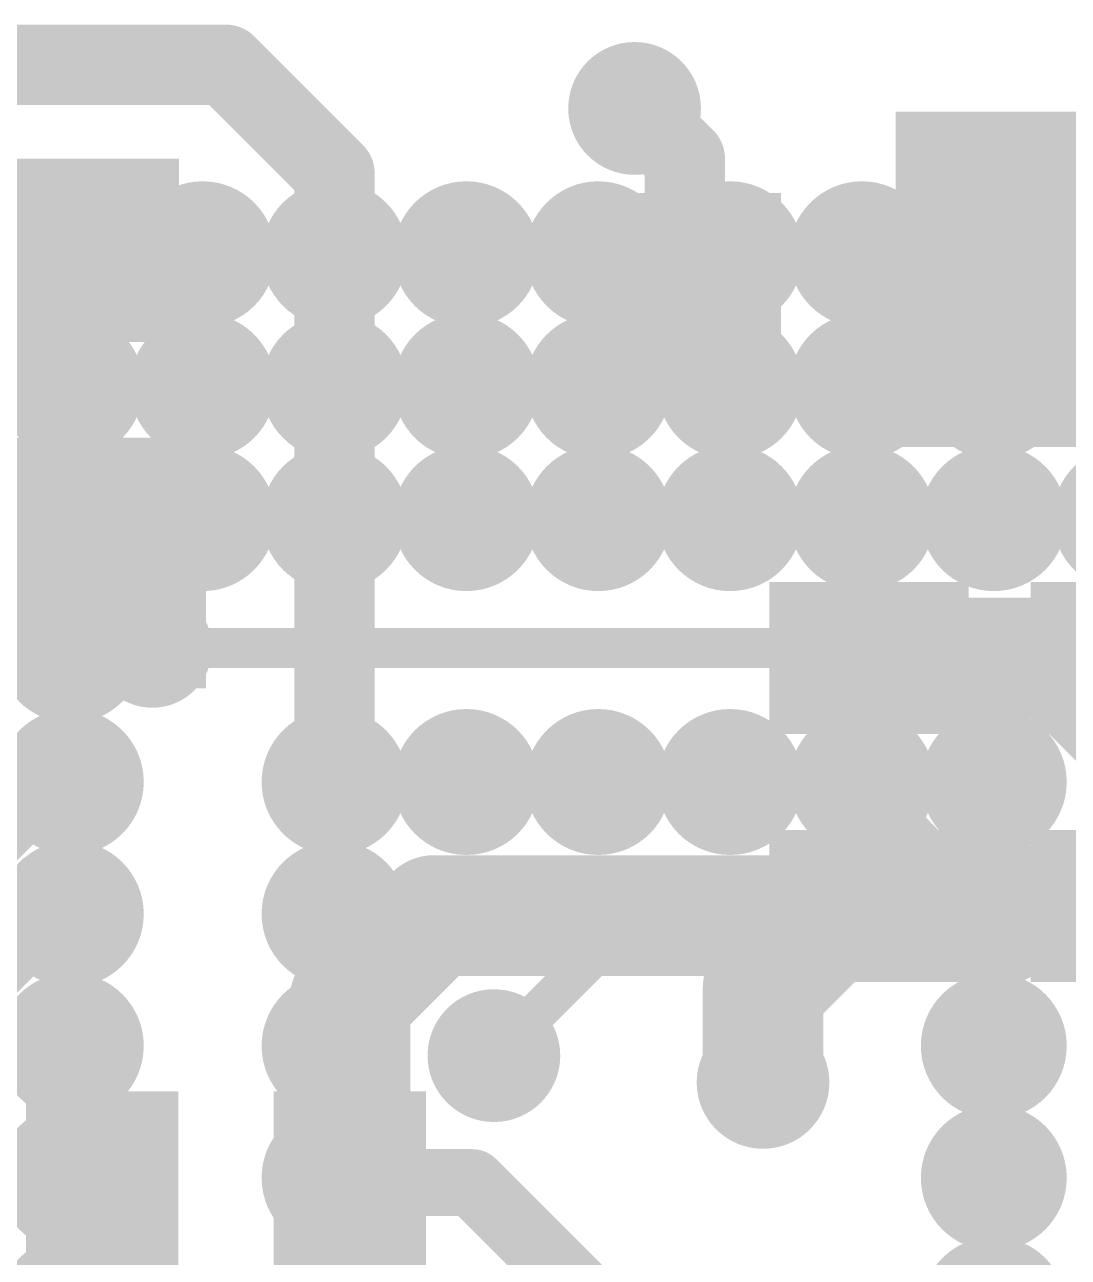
# Model space of a CAD drawing. Header units: millimetres. Extents: x -0.39 to 4.37, y -0.38 to 3.54.
# Drawn here: x 0.6398 to 0.7956, y 1.3999 to 1.5838 of the extents above; entities that cross this region are included whole.
import ezdxf

# ---------------------------------------------------------------- set-up
doc = ezdxf.new("R2010")
doc.units = ezdxf.units.MM
doc.header["$MEASUREMENT"] = 0
for name, color, linetype in [('BottomLayer', 5, 'Continuous'), ('BottomPaste', 16, 'Continuous'), ('BottomSolder', 6, 'Continuous'), ('TopLayer', 1, 'Continuous'), ('TopPaste', 8, 'Continuous'), ('TopSolder', 216, 'Continuous'), ('ViaHoleLayer', 16, 'Continuous')]:
    doc.layers.add(name, color=color, linetype=linetype)

# ---------------------------------------------------------------- blocks, each defined once
blk = doc.blocks.new('BGA_153_321')
at = {"layer": 'TopLayer'}
h = blk.add_hatch(color=1, dxfattribs=at)
edge = h.paths.add_edge_path()
edge.add_arc((-0.1279526, 0.0492127), 0.0068897, 0, 360)
h = blk.add_hatch(color=1, dxfattribs=at)
edge = h.paths.add_edge_path()
edge.add_arc((-0.1082686, 0.0492127), 0.0068897, 0, 360)
h = blk.add_hatch(color=1, dxfattribs=at)
edge = h.paths.add_edge_path()
edge.add_arc((-0.0885826, 0.0492127), 0.0068897, 0, 360)
h = blk.add_hatch(color=1, dxfattribs=at)
edge = h.paths.add_edge_path()
edge.add_arc((-0.0492126, 0.0492127), 0.0068897, 0, 360)
h = blk.add_hatch(color=1, dxfattribs=at)
edge = h.paths.add_edge_path()
edge.add_arc((-0.0295286, 0.0492127), 0.0068897, 0, 360)
h = blk.add_hatch(color=1, dxfattribs=at)
edge = h.paths.add_edge_path()
edge.add_arc((-0.0098426, 0.0492127), 0.0068897, 0, 360)
h = blk.add_hatch(color=1, dxfattribs=at)
edge = h.paths.add_edge_path()
edge.add_arc((0.0098434, 0.0492127), 0.0068897, 0, 360)
h = blk.add_hatch(color=1, dxfattribs=at)
edge = h.paths.add_edge_path()
edge.add_arc((-0.1279526, 0.0295267), 0.0068897, 0, 360)
h = blk.add_hatch(color=1, dxfattribs=at)
edge = h.paths.add_edge_path()
edge.add_arc((-0.1082686, 0.0295267), 0.0068897, 0, 360)
h = blk.add_hatch(color=1, dxfattribs=at)
edge = h.paths.add_edge_path()
edge.add_arc((-0.0885826, 0.0295267), 0.0068897, 0, 360)
h = blk.add_hatch(color=1, dxfattribs=at)
edge = h.paths.add_edge_path()
edge.add_arc((-0.0492126, 0.0295267), 0.0068897, 0, 360)
h = blk.add_hatch(color=1, dxfattribs=at)
edge = h.paths.add_edge_path()
edge.add_arc((-0.1279526, 0.0098427), 0.0068897, 0, 360)
h = blk.add_hatch(color=1, dxfattribs=at)
edge = h.paths.add_edge_path()
edge.add_arc((-0.1082686, 0.0098427), 0.0068897, 0, 360)
h = blk.add_hatch(color=1, dxfattribs=at)
edge = h.paths.add_edge_path()
edge.add_arc((-0.0885826, 0.0098427), 0.0068897, 0, 360)
h = blk.add_hatch(color=1, dxfattribs=at)
edge = h.paths.add_edge_path()
edge.add_arc((-0.0492126, 0.0098427), 0.0068897, 0, 360)
h = blk.add_hatch(color=1, dxfattribs=at)
edge = h.paths.add_edge_path()
edge.add_arc((-0.1279526, -0.0098433), 0.0068897, 0, 360)
h = blk.add_hatch(color=1, dxfattribs=at)
edge = h.paths.add_edge_path()
edge.add_arc((-0.1082686, -0.0098433), 0.0068897, 0, 360)
h = blk.add_hatch(color=1, dxfattribs=at)
edge = h.paths.add_edge_path()
edge.add_arc((-0.0885826, -0.0098433), 0.0068897, 0, 360)
h = blk.add_hatch(color=1, dxfattribs=at)
edge = h.paths.add_edge_path()
edge.add_arc((-0.0492126, -0.0098433), 0.0068897, 0, 360)
h = blk.add_hatch(color=1, dxfattribs=at)
edge = h.paths.add_edge_path()
edge.add_arc((-0.1279526, -0.0295273), 0.0068897, 0, 360)
h = blk.add_hatch(color=1, dxfattribs=at)
edge = h.paths.add_edge_path()
edge.add_arc((-0.1082686, -0.0295273), 0.0068897, 0, 360)
h = blk.add_hatch(color=1, dxfattribs=at)
edge = h.paths.add_edge_path()
edge.add_arc((-0.0885826, -0.0295273), 0.0068897, 0, 360)
h = blk.add_hatch(color=1, dxfattribs=at)
edge = h.paths.add_edge_path()
edge.add_arc((-0.0492126, -0.0295273), 0.0068897, 0, 360)
h = blk.add_hatch(color=1, dxfattribs=at)
edge = h.paths.add_edge_path()
edge.add_arc((-0.1279526, -0.0492133), 0.0068897, 0, 360)
h = blk.add_hatch(color=1, dxfattribs=at)
edge = h.paths.add_edge_path()
edge.add_arc((-0.1082686, -0.0492133), 0.0068897, 0, 360)
h = blk.add_hatch(color=1, dxfattribs=at)
edge = h.paths.add_edge_path()
edge.add_arc((-0.0885826, -0.0492133), 0.0068897, 0, 360)
h = blk.add_hatch(color=1, dxfattribs=at)
edge = h.paths.add_edge_path()
edge.add_arc((-0.0492126, -0.0492133), 0.0068897, 0, 360)
h = blk.add_hatch(color=1, dxfattribs=at)
edge = h.paths.add_edge_path()
edge.add_arc((-0.0295286, -0.0492133), 0.0068897, 0, 360)
h = blk.add_hatch(color=1, dxfattribs=at)
edge = h.paths.add_edge_path()
edge.add_arc((-0.0098426, -0.0492133), 0.0068897, 0, 360)
h = blk.add_hatch(color=1, dxfattribs=at)
edge = h.paths.add_edge_path()
edge.add_arc((0.0098434, -0.0492133), 0.0068897, 0, 360)
h = blk.add_hatch(color=1, dxfattribs=at)
edge = h.paths.add_edge_path()
edge.add_arc((-0.1279526, -0.0688973), 0.0068897, 0, 360)
h = blk.add_hatch(color=1, dxfattribs=at)
edge = h.paths.add_edge_path()
edge.add_arc((-0.1082686, -0.0688973), 0.0068897, 0, 360)
h = blk.add_hatch(color=1, dxfattribs=at)
edge = h.paths.add_edge_path()
edge.add_arc((-0.0885826, -0.0688973), 0.0068897, 0, 360)
h = blk.add_hatch(color=1, dxfattribs=at)
edge = h.paths.add_edge_path()
edge.add_arc((-0.1279526, -0.0885833), 0.0068897, 0, 360)
h = blk.add_hatch(color=1, dxfattribs=at)
edge = h.paths.add_edge_path()
edge.add_arc((-0.1082686, -0.0885833), 0.0068897, 0, 360)
h = blk.add_hatch(color=1, dxfattribs=at)
edge = h.paths.add_edge_path()
edge.add_arc((-0.0885826, -0.0885833), 0.0068897, 0, 360)
h = blk.add_hatch(color=1, dxfattribs=at)
edge = h.paths.add_edge_path()
edge.add_arc((-0.0688986, -0.0885833), 0.0068897, 0, 360)
h = blk.add_hatch(color=1, dxfattribs=at)
edge = h.paths.add_edge_path()
edge.add_arc((-0.0492126, -0.0885833), 0.0068897, 0, 360)
h = blk.add_hatch(color=1, dxfattribs=at)
edge = h.paths.add_edge_path()
edge.add_arc((-0.0295286, -0.0885833), 0.0068897, 0, 360)
h = blk.add_hatch(color=1, dxfattribs=at)
edge = h.paths.add_edge_path()
edge.add_arc((-0.0098426, -0.0885833), 0.0068897, 0, 360)
h = blk.add_hatch(color=1, dxfattribs=at)
edge = h.paths.add_edge_path()
edge.add_arc((0.0098434, -0.0885833), 0.0068897, 0, 360)
at = {"layer": 'TopPaste'}
h = blk.add_hatch(color=8, dxfattribs=at)
edge = h.paths.add_edge_path()
edge.add_arc((-0.1279526, 0.0492127), 0.0068897, 0, 360)
h = blk.add_hatch(color=8, dxfattribs=at)
edge = h.paths.add_edge_path()
edge.add_arc((-0.1082686, 0.0492127), 0.0068897, 0, 360)
h = blk.add_hatch(color=8, dxfattribs=at)
edge = h.paths.add_edge_path()
edge.add_arc((-0.0885826, 0.0492127), 0.0068897, 0, 360)
h = blk.add_hatch(color=8, dxfattribs=at)
edge = h.paths.add_edge_path()
edge.add_arc((-0.0492126, 0.0492127), 0.0068897, 0, 360)
h = blk.add_hatch(color=8, dxfattribs=at)
edge = h.paths.add_edge_path()
edge.add_arc((-0.0295286, 0.0492127), 0.0068897, 0, 360)
h = blk.add_hatch(color=8, dxfattribs=at)
edge = h.paths.add_edge_path()
edge.add_arc((-0.0098426, 0.0492127), 0.0068897, 0, 360)
h = blk.add_hatch(color=8, dxfattribs=at)
edge = h.paths.add_edge_path()
edge.add_arc((0.0098434, 0.0492127), 0.0068897, 0, 360)
h = blk.add_hatch(color=8, dxfattribs=at)
edge = h.paths.add_edge_path()
edge.add_arc((-0.1279526, 0.0295267), 0.0068897, 0, 360)
h = blk.add_hatch(color=8, dxfattribs=at)
edge = h.paths.add_edge_path()
edge.add_arc((-0.1082686, 0.0295267), 0.0068897, 0, 360)
h = blk.add_hatch(color=8, dxfattribs=at)
edge = h.paths.add_edge_path()
edge.add_arc((-0.0885826, 0.0295267), 0.0068897, 0, 360)
h = blk.add_hatch(color=8, dxfattribs=at)
edge = h.paths.add_edge_path()
edge.add_arc((-0.0492126, 0.0295267), 0.0068897, 0, 360)
h = blk.add_hatch(color=8, dxfattribs=at)
edge = h.paths.add_edge_path()
edge.add_arc((-0.1279526, 0.0098427), 0.0068897, 0, 360)
h = blk.add_hatch(color=8, dxfattribs=at)
edge = h.paths.add_edge_path()
edge.add_arc((-0.1082686, 0.0098427), 0.0068897, 0, 360)
h = blk.add_hatch(color=8, dxfattribs=at)
edge = h.paths.add_edge_path()
edge.add_arc((-0.0885826, 0.0098427), 0.0068897, 0, 360)
h = blk.add_hatch(color=8, dxfattribs=at)
edge = h.paths.add_edge_path()
edge.add_arc((-0.0492126, 0.0098427), 0.0068897, 0, 360)
h = blk.add_hatch(color=8, dxfattribs=at)
edge = h.paths.add_edge_path()
edge.add_arc((-0.1279526, -0.0098433), 0.0068897, 0, 360)
h = blk.add_hatch(color=8, dxfattribs=at)
edge = h.paths.add_edge_path()
edge.add_arc((-0.1082686, -0.0098433), 0.0068897, 0, 360)
h = blk.add_hatch(color=8, dxfattribs=at)
edge = h.paths.add_edge_path()
edge.add_arc((-0.0885826, -0.0098433), 0.0068897, 0, 360)
h = blk.add_hatch(color=8, dxfattribs=at)
edge = h.paths.add_edge_path()
edge.add_arc((-0.0492126, -0.0098433), 0.0068897, 0, 360)
h = blk.add_hatch(color=8, dxfattribs=at)
edge = h.paths.add_edge_path()
edge.add_arc((-0.1279526, -0.0295273), 0.0068897, 0, 360)
h = blk.add_hatch(color=8, dxfattribs=at)
edge = h.paths.add_edge_path()
edge.add_arc((-0.1082686, -0.0295273), 0.0068897, 0, 360)
h = blk.add_hatch(color=8, dxfattribs=at)
edge = h.paths.add_edge_path()
edge.add_arc((-0.0885826, -0.0295273), 0.0068897, 0, 360)
h = blk.add_hatch(color=8, dxfattribs=at)
edge = h.paths.add_edge_path()
edge.add_arc((-0.0492126, -0.0295273), 0.0068897, 0, 360)
h = blk.add_hatch(color=8, dxfattribs=at)
edge = h.paths.add_edge_path()
edge.add_arc((-0.1279526, -0.0492133), 0.0068897, 0, 360)
h = blk.add_hatch(color=8, dxfattribs=at)
edge = h.paths.add_edge_path()
edge.add_arc((-0.1082686, -0.0492133), 0.0068897, 0, 360)
h = blk.add_hatch(color=8, dxfattribs=at)
edge = h.paths.add_edge_path()
edge.add_arc((-0.0885826, -0.0492133), 0.0068897, 0, 360)
h = blk.add_hatch(color=8, dxfattribs=at)
edge = h.paths.add_edge_path()
edge.add_arc((-0.0492126, -0.0492133), 0.0068897, 0, 360)
h = blk.add_hatch(color=8, dxfattribs=at)
edge = h.paths.add_edge_path()
edge.add_arc((-0.0295286, -0.0492133), 0.0068897, 0, 360)
h = blk.add_hatch(color=8, dxfattribs=at)
edge = h.paths.add_edge_path()
edge.add_arc((-0.0098426, -0.0492133), 0.0068897, 0, 360)
h = blk.add_hatch(color=8, dxfattribs=at)
edge = h.paths.add_edge_path()
edge.add_arc((0.0098434, -0.0492133), 0.0068897, 0, 360)
h = blk.add_hatch(color=8, dxfattribs=at)
edge = h.paths.add_edge_path()
edge.add_arc((-0.1279526, -0.0688973), 0.0068897, 0, 360)
h = blk.add_hatch(color=8, dxfattribs=at)
edge = h.paths.add_edge_path()
edge.add_arc((-0.1082686, -0.0688973), 0.0068897, 0, 360)
h = blk.add_hatch(color=8, dxfattribs=at)
edge = h.paths.add_edge_path()
edge.add_arc((-0.0885826, -0.0688973), 0.0068897, 0, 360)
h = blk.add_hatch(color=8, dxfattribs=at)
edge = h.paths.add_edge_path()
edge.add_arc((-0.1279526, -0.0885833), 0.0068897, 0, 360)
h = blk.add_hatch(color=8, dxfattribs=at)
edge = h.paths.add_edge_path()
edge.add_arc((-0.1082686, -0.0885833), 0.0068897, 0, 360)
h = blk.add_hatch(color=8, dxfattribs=at)
edge = h.paths.add_edge_path()
edge.add_arc((-0.0885826, -0.0885833), 0.0068897, 0, 360)
h = blk.add_hatch(color=8, dxfattribs=at)
edge = h.paths.add_edge_path()
edge.add_arc((-0.0688986, -0.0885833), 0.0068897, 0, 360)
h = blk.add_hatch(color=8, dxfattribs=at)
edge = h.paths.add_edge_path()
edge.add_arc((-0.0492126, -0.0885833), 0.0068897, 0, 360)
h = blk.add_hatch(color=8, dxfattribs=at)
edge = h.paths.add_edge_path()
edge.add_arc((-0.0295286, -0.0885833), 0.0068897, 0, 360)
h = blk.add_hatch(color=8, dxfattribs=at)
edge = h.paths.add_edge_path()
edge.add_arc((-0.0098426, -0.0885833), 0.0068897, 0, 360)
h = blk.add_hatch(color=8, dxfattribs=at)
edge = h.paths.add_edge_path()
edge.add_arc((0.0098434, -0.0885833), 0.0068897, 0, 360)
at = {"layer": 'TopSolder'}
h = blk.add_hatch(color=216, dxfattribs=at)
edge = h.paths.add_edge_path()
edge.add_arc((-0.1279526, 0.0688967), 0.0108897, 0, 360)
h = blk.add_hatch(color=216, dxfattribs=at)
edge = h.paths.add_edge_path()
edge.add_arc((-0.1082686, 0.0688967), 0.0108897, 0, 360)
h = blk.add_hatch(color=216, dxfattribs=at)
edge = h.paths.add_edge_path()
edge.add_arc((-0.0885826, 0.0688967), 0.0108897, 0, 360)
h = blk.add_hatch(color=216, dxfattribs=at)
edge = h.paths.add_edge_path()
edge.add_arc((-0.0688986, 0.0688967), 0.0108897, 0, 360)
h = blk.add_hatch(color=216, dxfattribs=at)
edge = h.paths.add_edge_path()
edge.add_arc((-0.1279526, 0.0492127), 0.0108897, 0, 360)
h = blk.add_hatch(color=216, dxfattribs=at)
edge = h.paths.add_edge_path()
edge.add_arc((-0.1082686, 0.0492127), 0.0108897, 0, 360)
h = blk.add_hatch(color=216, dxfattribs=at)
edge = h.paths.add_edge_path()
edge.add_arc((-0.0885826, 0.0492127), 0.0108897, 0, 360)
h = blk.add_hatch(color=216, dxfattribs=at)
edge = h.paths.add_edge_path()
edge.add_arc((-0.0492126, 0.0492127), 0.0108897, 0, 360)
h = blk.add_hatch(color=216, dxfattribs=at)
edge = h.paths.add_edge_path()
edge.add_arc((-0.0295286, 0.0492127), 0.0108897, 0, 360)
h = blk.add_hatch(color=216, dxfattribs=at)
edge = h.paths.add_edge_path()
edge.add_arc((-0.0098426, 0.0492127), 0.0108897, 0, 360)
h = blk.add_hatch(color=216, dxfattribs=at)
edge = h.paths.add_edge_path()
edge.add_arc((0.0098434, 0.0492127), 0.0108897, 0, 360)
h = blk.add_hatch(color=216, dxfattribs=at)
edge = h.paths.add_edge_path()
edge.add_arc((0.0295274, 0.0492127), 0.0108897, 0, 360)
h = blk.add_hatch(color=216, dxfattribs=at)
edge = h.paths.add_edge_path()
edge.add_arc((-0.1279526, 0.0295267), 0.0108897, 0, 360)
h = blk.add_hatch(color=216, dxfattribs=at)
edge = h.paths.add_edge_path()
edge.add_arc((-0.1082686, 0.0295267), 0.0108897, 0, 360)
h = blk.add_hatch(color=216, dxfattribs=at)
edge = h.paths.add_edge_path()
edge.add_arc((-0.0885826, 0.0295267), 0.0108897, 0, 360)
h = blk.add_hatch(color=216, dxfattribs=at)
edge = h.paths.add_edge_path()
edge.add_arc((-0.0492126, 0.0295267), 0.0108897, 0, 360)
h = blk.add_hatch(color=216, dxfattribs=at)
edge = h.paths.add_edge_path()
edge.add_arc((-0.1279526, 0.0098427), 0.0108897, 0, 360)
h = blk.add_hatch(color=216, dxfattribs=at)
edge = h.paths.add_edge_path()
edge.add_arc((-0.1082686, 0.0098427), 0.0108897, 0, 360)
h = blk.add_hatch(color=216, dxfattribs=at)
edge = h.paths.add_edge_path()
edge.add_arc((-0.0885826, 0.0098427), 0.0108897, 0, 360)
h = blk.add_hatch(color=216, dxfattribs=at)
edge = h.paths.add_edge_path()
edge.add_arc((-0.0492126, 0.0098427), 0.0108897, 0, 360)
h = blk.add_hatch(color=216, dxfattribs=at)
edge = h.paths.add_edge_path()
edge.add_arc((-0.1279526, -0.0098433), 0.0108897, 0, 360)
h = blk.add_hatch(color=216, dxfattribs=at)
edge = h.paths.add_edge_path()
edge.add_arc((-0.1082686, -0.0098433), 0.0108897, 0, 360)
h = blk.add_hatch(color=216, dxfattribs=at)
edge = h.paths.add_edge_path()
edge.add_arc((-0.0885826, -0.0098433), 0.0108897, 0, 360)
h = blk.add_hatch(color=216, dxfattribs=at)
edge = h.paths.add_edge_path()
edge.add_arc((-0.0492126, -0.0098433), 0.0108897, 0, 360)
h = blk.add_hatch(color=216, dxfattribs=at)
edge = h.paths.add_edge_path()
edge.add_arc((-0.1279526, -0.0295273), 0.0108897, 0, 360)
h = blk.add_hatch(color=216, dxfattribs=at)
edge = h.paths.add_edge_path()
edge.add_arc((-0.1082686, -0.0295273), 0.0108897, 0, 360)
h = blk.add_hatch(color=216, dxfattribs=at)
edge = h.paths.add_edge_path()
edge.add_arc((-0.0885826, -0.0295273), 0.0108897, 0, 360)
h = blk.add_hatch(color=216, dxfattribs=at)
edge = h.paths.add_edge_path()
edge.add_arc((-0.0492126, -0.0295273), 0.0108897, 0, 360)
h = blk.add_hatch(color=216, dxfattribs=at)
edge = h.paths.add_edge_path()
edge.add_arc((-0.1279526, -0.0492133), 0.0108897, 0, 360)
h = blk.add_hatch(color=216, dxfattribs=at)
edge = h.paths.add_edge_path()
edge.add_arc((-0.1082686, -0.0492133), 0.0108897, 0, 360)
h = blk.add_hatch(color=216, dxfattribs=at)
edge = h.paths.add_edge_path()
edge.add_arc((-0.0885826, -0.0492133), 0.0108897, 0, 360)
h = blk.add_hatch(color=216, dxfattribs=at)
edge = h.paths.add_edge_path()
edge.add_arc((-0.0492126, -0.0492133), 0.0108897, 0, 360)
h = blk.add_hatch(color=216, dxfattribs=at)
edge = h.paths.add_edge_path()
edge.add_arc((-0.0295286, -0.0492133), 0.0108897, 0, 360)
h = blk.add_hatch(color=216, dxfattribs=at)
edge = h.paths.add_edge_path()
edge.add_arc((-0.0098426, -0.0492133), 0.0108897, 0, 360)
h = blk.add_hatch(color=216, dxfattribs=at)
edge = h.paths.add_edge_path()
edge.add_arc((0.0098434, -0.0492133), 0.0108897, 0, 360)
h = blk.add_hatch(color=216, dxfattribs=at)
edge = h.paths.add_edge_path()
edge.add_arc((0.0295274, -0.0492133), 0.0108897, 0, 360)
h = blk.add_hatch(color=216, dxfattribs=at)
edge = h.paths.add_edge_path()
edge.add_arc((-0.1279526, -0.0688973), 0.0108897, 0, 360)
h = blk.add_hatch(color=216, dxfattribs=at)
edge = h.paths.add_edge_path()
edge.add_arc((-0.1082686, -0.0688973), 0.0108897, 0, 360)
h = blk.add_hatch(color=216, dxfattribs=at)
edge = h.paths.add_edge_path()
edge.add_arc((-0.0885826, -0.0688973), 0.0108897, 0, 360)
h = blk.add_hatch(color=216, dxfattribs=at)
edge = h.paths.add_edge_path()
edge.add_arc((-0.1279526, -0.0885833), 0.0108897, 0, 360)
h = blk.add_hatch(color=216, dxfattribs=at)
edge = h.paths.add_edge_path()
edge.add_arc((-0.1082686, -0.0885833), 0.0108897, 0, 360)
h = blk.add_hatch(color=216, dxfattribs=at)
edge = h.paths.add_edge_path()
edge.add_arc((-0.0885826, -0.0885833), 0.0108897, 0, 360)
h = blk.add_hatch(color=216, dxfattribs=at)
edge = h.paths.add_edge_path()
edge.add_arc((-0.0688986, -0.0885833), 0.0108897, 0, 360)
h = blk.add_hatch(color=216, dxfattribs=at)
edge = h.paths.add_edge_path()
edge.add_arc((-0.0492126, -0.0885833), 0.0108897, 0, 360)
h = blk.add_hatch(color=216, dxfattribs=at)
edge = h.paths.add_edge_path()
edge.add_arc((-0.0295286, -0.0885833), 0.0108897, 0, 360)
h = blk.add_hatch(color=216, dxfattribs=at)
edge = h.paths.add_edge_path()
edge.add_arc((-0.0098426, -0.0885833), 0.0108897, 0, 360)
h = blk.add_hatch(color=216, dxfattribs=at)
edge = h.paths.add_edge_path()
edge.add_arc((0.0098434, -0.0885833), 0.0108897, 0, 360)
h = blk.add_hatch(color=216, dxfattribs=at)
edge = h.paths.add_edge_path()
edge.add_arc((0.0295274, -0.0885833), 0.0108897, 0, 360)
blk = doc.blocks.new('C___0402_B_438')
at = {"layer": 'BottomLayer'}
for points in [[(-0.009500000000000001, 0.0125), (-0.009499999999999998, -0.0125), (-0.0275, -0.0125), (-0.0275, 0.0125)], [(0.0275, 0.0125), (0.0275, -0.0125), (0.009500000000000001, -0.0125), (0.009499999999999998, 0.0125)]]:
    blk.add_hatch(color=5, dxfattribs=at).paths.add_polyline_path(points)
at = {"layer": 'BottomPaste'}
for points in [[(-0.009500000000000001, 0.0125), (-0.009499999999999998, -0.0125), (-0.0275, -0.0125), (-0.0275, 0.0125)], [(0.0275, 0.0125), (0.0275, -0.0125), (0.009500000000000001, -0.0125), (0.009499999999999998, 0.0125)]]:
    blk.add_hatch(color=16, dxfattribs=at).paths.add_polyline_path(points)
at = {"layer": 'BottomSolder'}
for points in [[(-0.007137800000000001, 0.0148622), (-0.007137799999999999, -0.0148622), (-0.0298622, -0.0148622), (-0.0298622, 0.0148622)], [(0.0298622, 0.0148622), (0.0298622, -0.0148622), (0.007137800000000001, -0.0148622), (0.007137799999999999, 0.0148622)]]:
    blk.add_hatch(color=6, dxfattribs=at).paths.add_polyline_path(points)
blk = doc.blocks.new('C___0402_B_441')
at = {"layer": 'BottomLayer'}
for points in [[(-0.009500000000000001, 0.0125), (-0.009499999999999998, -0.0125), (-0.0275, -0.0125), (-0.0275, 0.0125)], [(0.0275, 0.0125), (0.0275, -0.0125), (0.009500000000000001, -0.0125), (0.009499999999999998, 0.0125)]]:
    blk.add_hatch(color=5, dxfattribs=at).paths.add_polyline_path(points)
at = {"layer": 'BottomPaste'}
for points in [[(-0.009500000000000001, 0.0125), (-0.009499999999999998, -0.0125), (-0.0275, -0.0125), (-0.0275, 0.0125)], [(0.0275, 0.0125), (0.0275, -0.0125), (0.009500000000000001, -0.0125), (0.009499999999999998, 0.0125)]]:
    blk.add_hatch(color=16, dxfattribs=at).paths.add_polyline_path(points)
at = {"layer": 'BottomSolder'}
for points in [[(-0.007137800000000001, 0.0148622), (-0.007137799999999999, -0.0148622), (-0.0298622, -0.0148622), (-0.0298622, 0.0148622)], [(0.0298622, 0.0148622), (0.0298622, -0.0148622), (0.007137800000000001, -0.0148622), (0.007137799999999999, 0.0148622)]]:
    blk.add_hatch(color=6, dxfattribs=at).paths.add_polyline_path(points)
blk = doc.blocks.new('C___0402_B_442')
at = {"layer": 'BottomLayer'}
for points in [[(-0.009500000000000001, 0.0125), (-0.009499999999999998, -0.0125), (-0.0275, -0.0125), (-0.0275, 0.0125)], [(0.0275, 0.0125), (0.0275, -0.0125), (0.009500000000000001, -0.0125), (0.009499999999999998, 0.0125)]]:
    blk.add_hatch(color=5, dxfattribs=at).paths.add_polyline_path(points)
at = {"layer": 'BottomPaste'}
for points in [[(-0.009500000000000001, 0.0125), (-0.009499999999999998, -0.0125), (-0.0275, -0.0125), (-0.0275, 0.0125)], [(0.0275, 0.0125), (0.0275, -0.0125), (0.009500000000000001, -0.0125), (0.009499999999999998, 0.0125)]]:
    blk.add_hatch(color=16, dxfattribs=at).paths.add_polyline_path(points)
at = {"layer": 'BottomSolder'}
for points in [[(-0.007137800000000001, 0.0148622), (-0.007137799999999999, -0.0148622), (-0.0298622, -0.0148622), (-0.0298622, 0.0148622)], [(0.0298622, 0.0148622), (0.0298622, -0.0148622), (0.007137800000000001, -0.0148622), (0.007137799999999999, 0.0148622)]]:
    blk.add_hatch(color=6, dxfattribs=at).paths.add_polyline_path(points)
blk = doc.blocks.new('C___0402_B_443')
at = {"layer": 'BottomLayer'}
for points in [[(-0.009500000000000001, 0.0125), (-0.009499999999999998, -0.0125), (-0.0275, -0.0125), (-0.0275, 0.0125)], [(0.0275, 0.0125), (0.0275, -0.0125), (0.009500000000000001, -0.0125), (0.009499999999999998, 0.0125)]]:
    blk.add_hatch(color=5, dxfattribs=at).paths.add_polyline_path(points)
at = {"layer": 'BottomPaste'}
for points in [[(-0.009500000000000001, 0.0125), (-0.009499999999999998, -0.0125), (-0.0275, -0.0125), (-0.0275, 0.0125)], [(0.0275, 0.0125), (0.0275, -0.0125), (0.009500000000000001, -0.0125), (0.009499999999999998, 0.0125)]]:
    blk.add_hatch(color=16, dxfattribs=at).paths.add_polyline_path(points)
at = {"layer": 'BottomSolder'}
for points in [[(-0.007137800000000001, 0.0148622), (-0.007137799999999999, -0.0148622), (-0.0298622, -0.0148622), (-0.0298622, 0.0148622)], [(0.0298622, 0.0148622), (0.0298622, -0.0148622), (0.007137800000000001, -0.0148622), (0.007137799999999999, 0.0148622)]]:
    blk.add_hatch(color=6, dxfattribs=at).paths.add_polyline_path(points)
blk = doc.blocks.new('C__0402_B_487')
at = {"layer": 'BottomLayer'}
for points in [[(-0.009499999999999996, 0.0125), (-0.009500000000000003, -0.0125), (-0.0275, -0.0125), (-0.0275, 0.0125)], [(0.0275, 0.0125), (0.0275, -0.0125), (0.009499999999999996, -0.0125), (0.009500000000000003, 0.0125)]]:
    blk.add_hatch(color=5, dxfattribs=at).paths.add_polyline_path(points)
at = {"layer": 'BottomPaste'}
for points in [[(-0.009499999999999996, 0.0125), (-0.009500000000000003, -0.0125), (-0.0275, -0.0125), (-0.0275, 0.0125)], [(0.0275, 0.0125), (0.0275, -0.0125), (0.009499999999999996, -0.0125), (0.009500000000000003, 0.0125)]]:
    blk.add_hatch(color=16, dxfattribs=at).paths.add_polyline_path(points)
at = {"layer": 'BottomSolder'}
for points in [[(-0.007137799999999997, 0.0148622), (-0.007137800000000003, -0.0148622), (-0.0298622, -0.0148622), (-0.0298622, 0.0148622)], [(0.0298622, 0.0148622), (0.0298622, -0.0148622), (0.007137799999999997, -0.0148622), (0.007137800000000003, 0.0148622)]]:
    blk.add_hatch(color=6, dxfattribs=at).paths.add_polyline_path(points)

msp = doc.modelspace()

# ---------------------------------------------------------------- hatches: boundary and pattern name
at = {"layer": 'BottomLayer'}
h = msp.add_hatch(color=5, dxfattribs=at)
edge = h.paths.add_edge_path()
edge.add_arc((0.7308225, 1.5713222), 0.0059055, 0, 360)
for points in [[(0.7698225, 1.5208222), (0.8278225, 1.5208222), (0.8278225, 1.5708222), (0.7698225, 1.5708222)], [(0.5918225, 1.5378222), (0.6628225, 1.5378222), (0.6628225, 1.5638222), (0.5918225, 1.5638222)], [(0.6358225, 1.4848222), (0.6668225, 1.4848222), (0.6668225, 1.5198222), (0.6358225, 1.5198222)], [(0.5798225, 1.5018222), (0.6628225, 1.5018222), (0.6628225, 1.5188222), (0.5798225, 1.5188222)]]:
    msp.add_hatch(color=5, dxfattribs=at).paths.add_polyline_path(points)
h = msp.add_hatch(color=5, dxfattribs=at)
edge = h.paths.add_edge_path()
edge.add_arc((0.6588225, 1.4908222), 0.0049212, 0, 360)
h = msp.add_hatch(color=5, dxfattribs=at)
edge = h.paths.add_edge_path()
edge.add_arc((0.6468225, 1.4708222), 0.0049212, 0, 360)
h = msp.add_hatch(color=5, dxfattribs=at)
edge = h.paths.add_edge_path()
edge.add_arc((0.6860265, 1.4708222), 0.0049212, 0, 360)
h = msp.add_hatch(color=5, dxfattribs=at)
edge = h.paths.add_edge_path()
edge.add_arc((0.7060265, 1.4708222), 0.0049212, 0, 360)
h = msp.add_hatch(color=5, dxfattribs=at)
edge = h.paths.add_edge_path()
edge.add_arc((0.7248225, 1.4708222), 0.0049212, 0, 360)
h = msp.add_hatch(color=5, dxfattribs=at)
edge = h.paths.add_edge_path()
edge.add_arc((0.7450265, 1.4708222), 0.0049212, 0, 360)
h = msp.add_hatch(color=5, dxfattribs=at)
edge = h.paths.add_edge_path()
edge.add_arc((0.6468225, 1.4518222), 0.0049212, 0, 360)
h = msp.add_hatch(color=5, dxfattribs=at)
edge = h.paths.add_edge_path()
edge.add_arc((0.7848225, 1.4318222), 0.0049212, 0, 360)
h = msp.add_hatch(color=5, dxfattribs=at)
edge = h.paths.add_edge_path()
edge.add_arc((0.7098225, 1.4299954), 0.0059055, 0, 360)
h = msp.add_hatch(color=5, dxfattribs=at)
edge = h.paths.add_edge_path()
edge.add_arc((0.75, 1.426), 0.0059055, 0, 360)
at = {"layer": 'BottomSolder'}
h = msp.add_hatch(color=6, dxfattribs=at)
edge = h.paths.add_edge_path()
edge.add_arc((0.7308225, 1.5713222), 0.0099055, 0, 360)
h = msp.add_hatch(color=6, dxfattribs=at)
edge = h.paths.add_edge_path()
edge.add_arc((0.6588225, 1.4908222), 0.0089212, 0, 360)
h = msp.add_hatch(color=6, dxfattribs=at)
edge = h.paths.add_edge_path()
edge.add_arc((0.6468225, 1.4708222), 0.0089212, 0, 360)
h = msp.add_hatch(color=6, dxfattribs=at)
edge = h.paths.add_edge_path()
edge.add_arc((0.6860265, 1.4708222), 0.0089212, 0, 360)
h = msp.add_hatch(color=6, dxfattribs=at)
edge = h.paths.add_edge_path()
edge.add_arc((0.7060265, 1.4708222), 0.0089212, 0, 360)
h = msp.add_hatch(color=6, dxfattribs=at)
edge = h.paths.add_edge_path()
edge.add_arc((0.7248225, 1.4708222), 0.0089212, 0, 360)
h = msp.add_hatch(color=6, dxfattribs=at)
edge = h.paths.add_edge_path()
edge.add_arc((0.7450265, 1.4708222), 0.0089212, 0, 360)
h = msp.add_hatch(color=6, dxfattribs=at)
edge = h.paths.add_edge_path()
edge.add_arc((0.6468225, 1.4518222), 0.0089212, 0, 360)
h = msp.add_hatch(color=6, dxfattribs=at)
edge = h.paths.add_edge_path()
edge.add_arc((0.7848225, 1.4318222), 0.0089212, 0, 360)
h = msp.add_hatch(color=6, dxfattribs=at)
edge = h.paths.add_edge_path()
edge.add_arc((0.7098225, 1.4299954), 0.0099055, 0, 360)
h = msp.add_hatch(color=6, dxfattribs=at)
edge = h.paths.add_edge_path()
edge.add_arc((0.75, 1.426), 0.0099055, 0, 360)
at = {"layer": 'TopLayer'}
h = msp.add_hatch(color=1, dxfattribs=at)
edge = h.paths.add_edge_path()
edge.add_arc((0.7308225, 1.5713222), 0.0059055, 0, 360)
h = msp.add_hatch(color=1, dxfattribs=at)
edge = h.paths.add_edge_path()
edge.add_arc((0.6588225, 1.4908222), 0.0049212, 0, 360)
h = msp.add_hatch(color=1, dxfattribs=at)
edge = h.paths.add_edge_path()
edge.add_arc((0.6468225, 1.4708222), 0.0049212, 0, 360)
h = msp.add_hatch(color=1, dxfattribs=at)
edge = h.paths.add_edge_path()
edge.add_arc((0.6860265, 1.4708222), 0.0049212, 0, 360)
h = msp.add_hatch(color=1, dxfattribs=at)
edge = h.paths.add_edge_path()
edge.add_arc((0.7060265, 1.4708222), 0.0049212, 0, 360)
h = msp.add_hatch(color=1, dxfattribs=at)
edge = h.paths.add_edge_path()
edge.add_arc((0.7248225, 1.4708222), 0.0049212, 0, 360)
h = msp.add_hatch(color=1, dxfattribs=at)
edge = h.paths.add_edge_path()
edge.add_arc((0.7450265, 1.4708222), 0.0049212, 0, 360)
h = msp.add_hatch(color=1, dxfattribs=at)
edge = h.paths.add_edge_path()
edge.add_arc((0.6468225, 1.4518222), 0.0049212, 0, 360)
h = msp.add_hatch(color=1, dxfattribs=at)
edge = h.paths.add_edge_path()
edge.add_arc((0.7848225, 1.4318222), 0.0049212, 0, 360)
h = msp.add_hatch(color=1, dxfattribs=at)
edge = h.paths.add_edge_path()
edge.add_arc((0.7098225, 1.4299954), 0.0059055, 0, 360)
h = msp.add_hatch(color=1, dxfattribs=at)
edge = h.paths.add_edge_path()
edge.add_arc((0.75, 1.426), 0.0059055, 0, 360)
at = {"layer": 'TopSolder'}
h = msp.add_hatch(color=216, dxfattribs=at)
edge = h.paths.add_edge_path()
edge.add_arc((0.7308225, 1.5713222), 0.0099055, 0, 360)
h = msp.add_hatch(color=216, dxfattribs=at)
edge = h.paths.add_edge_path()
edge.add_arc((0.6588225, 1.4908222), 0.0089212, 0, 360)
h = msp.add_hatch(color=216, dxfattribs=at)
edge = h.paths.add_edge_path()
edge.add_arc((0.6468225, 1.4708222), 0.0089212, 0, 360)
h = msp.add_hatch(color=216, dxfattribs=at)
edge = h.paths.add_edge_path()
edge.add_arc((0.6860265, 1.4708222), 0.0089212, 0, 360)
h = msp.add_hatch(color=216, dxfattribs=at)
edge = h.paths.add_edge_path()
edge.add_arc((0.7060265, 1.4708222), 0.0089212, 0, 360)
h = msp.add_hatch(color=216, dxfattribs=at)
edge = h.paths.add_edge_path()
edge.add_arc((0.7248225, 1.4708222), 0.0089212, 0, 360)
h = msp.add_hatch(color=216, dxfattribs=at)
edge = h.paths.add_edge_path()
edge.add_arc((0.7450265, 1.4708222), 0.0089212, 0, 360)
h = msp.add_hatch(color=216, dxfattribs=at)
edge = h.paths.add_edge_path()
edge.add_arc((0.6468225, 1.4518222), 0.0089212, 0, 360)
h = msp.add_hatch(color=216, dxfattribs=at)
edge = h.paths.add_edge_path()
edge.add_arc((0.7848225, 1.4318222), 0.0089212, 0, 360)
h = msp.add_hatch(color=216, dxfattribs=at)
edge = h.paths.add_edge_path()
edge.add_arc((0.7098225, 1.4299954), 0.0099055, 0, 360)
h = msp.add_hatch(color=216, dxfattribs=at)
edge = h.paths.add_edge_path()
edge.add_arc((0.75, 1.426), 0.0099055, 0, 360)
at = {"layer": 'ViaHoleLayer'}
h = msp.add_hatch(color=16, dxfattribs=at)
edge = h.paths.add_edge_path()
edge.add_arc((0.7308225, 1.5713222), 0.003937, 0, 360)
h = msp.add_hatch(color=16, dxfattribs=at)
edge = h.paths.add_edge_path()
edge.add_arc((0.6588225, 1.4908222), 0.003937, 0, 360)
h = msp.add_hatch(color=16, dxfattribs=at)
edge = h.paths.add_edge_path()
edge.add_arc((0.6468225, 1.4708222), 0.003937, 0, 360)
h = msp.add_hatch(color=16, dxfattribs=at)
edge = h.paths.add_edge_path()
edge.add_arc((0.6860265, 1.4708222), 0.003937, 0, 360)
h = msp.add_hatch(color=16, dxfattribs=at)
edge = h.paths.add_edge_path()
edge.add_arc((0.7060265, 1.4708222), 0.003937, 0, 360)
h = msp.add_hatch(color=16, dxfattribs=at)
edge = h.paths.add_edge_path()
edge.add_arc((0.7248225, 1.4708222), 0.003937, 0, 360)
h = msp.add_hatch(color=16, dxfattribs=at)
edge = h.paths.add_edge_path()
edge.add_arc((0.7450265, 1.4708222), 0.003937, 0, 360)
h = msp.add_hatch(color=16, dxfattribs=at)
edge = h.paths.add_edge_path()
edge.add_arc((0.6468225, 1.4518222), 0.003937, 0, 360)
h = msp.add_hatch(color=16, dxfattribs=at)
edge = h.paths.add_edge_path()
edge.add_arc((0.7848225, 1.4318222), 0.003937, 0, 360)
h = msp.add_hatch(color=16, dxfattribs=at)
edge = h.paths.add_edge_path()
edge.add_arc((0.7098225, 1.4299954), 0.003937, 0, 360)
h = msp.add_hatch(color=16, dxfattribs=at)
edge = h.paths.add_edge_path()
edge.add_arc((0.75, 1.426), 0.003937, 0, 360)

# ---------------------------------------------------------------- linework, layer by layer
at = {"layer": 'BottomLayer'}
for points, const_width in [([(0.2808222, 1.5778222), (0.6698225, 1.5778222)], 0.012), ([(0.6698225, 1.5778222), (0.6860265, 1.5616182)], 0.012), ([(0.7308225, 1.5713222), (0.7383225, 1.5638222)], 0.012), ([(0.7383225, 1.5468222), (0.7383225, 1.5638222)], 0.012), ([(0.6860265, 1.4708222), (0.6860265, 1.5616182)], 0.012), ([(0.7383225, 1.5468222), (0.7413225, 1.5438222)], 0.012), ([(0.7658225, 1.4893222), (0.8048225, 1.4893222)], 0.018), ([(0.6088225, 1.4328222), (0.6468225, 1.4708222)], 0.005), ([(0.75, 1.4399997), (0.7623225, 1.4523222)], 0.018), ([(0.7623225, 1.4523222), (0.8048225, 1.4523222)], 0.018), ([(0.6883225, 1.4383222), (0.7009012, 1.4509009)], 0.018), ([(0.7009012, 1.4509009), (0.7532781, 1.4509009)], 0.018), ([(0.6278225, 1.4328222), (0.6468225, 1.4518222)], 0.006), ([(0.75, 1.426), (0.75, 1.4399997)], 0.018), ([(0.6883225, 1.3718222), (0.6883225, 1.4383222)], 0.018), ([(0.6513225, 1.3718222), (0.6513225, 1.4098222)], 0.018)]:
    msp.add_lwpolyline(points, dxfattribs=dict(at, const_width=const_width))
for points, const_width in [([(0.6668225, 1.5778222, 1), (0.6728225, 1.5778222, 1)], 0.006), ([(0.6668225, 1.5778222, 1), (0.6728225, 1.5778222, 1)], 0.006), ([(0.7278225, 1.5713222, 1), (0.7338225, 1.5713222, 1)], 0.006), ([(0.7353225, 1.5638222, 1), (0.7413225, 1.5638222, 1)], 0.006), ([(0.7353225, 1.5638222, 1), (0.7413225, 1.5638222, 1)], 0.006), ([(0.6830265, 1.5616182, 1), (0.6890265, 1.5616182, 1)], 0.006), ([(0.6830265, 1.5616182, 1), (0.6890265, 1.5616182, 1)], 0.006), ([(0.7353225, 1.5468222, 1), (0.7413225, 1.5468222, 1)], 0.006), ([(0.7353225, 1.5468222, 1), (0.7413225, 1.5468222, 1)], 0.006), ([(0.7383225, 1.5438222, 1), (0.7443225, 1.5438222, 1)], 0.006), ([(0.7613225, 1.4893222, 1), (0.7703225, 1.4893222, 1)], 0.009), ([(0.6830265, 1.4708222, 1), (0.6890265, 1.4708222, 1)], 0.006), ([(0.6455725, 1.4708222, 1), (0.6480725, 1.4708222, 1)], 0.0025), ([(0.7578225, 1.4523222, 1), (0.7668225, 1.4523222, 1)], 0.009), ([(0.7578225, 1.4523222, 1), (0.7668225, 1.4523222, 1)], 0.009), ([(0.6964012, 1.4509009, 1), (0.7054012, 1.4509009, 1)], 0.009), ([(0.6964012, 1.4509009, 1), (0.7054012, 1.4509009, 1)], 0.009), ([(0.7487781, 1.4509009, 1), (0.7577781, 1.4509009, 1)], 0.009), ([(0.6453225, 1.4518222, 1), (0.6483225, 1.4518222, 1)], 0.003), ([(0.7455, 1.4399997, 1), (0.7545, 1.4399997, 1)], 0.009), ([(0.7455, 1.4399997, 1), (0.7545, 1.4399997, 1)], 0.009), ([(0.6838225, 1.4383222, 1), (0.6928225, 1.4383222, 1)], 0.009), ([(0.6838225, 1.4383222, 1), (0.6928225, 1.4383222, 1)], 0.009), ([(0.7455, 1.426, 1), (0.7545, 1.426, 1)], 0.009), ([(0.6468225, 1.4098222, 1), (0.6558225, 1.4098222, 1)], 0.009)]:
    msp.add_lwpolyline(points, format="xyb", close=True, dxfattribs=dict(at, const_width=const_width))
at = {"layer": 'TopLayer'}
for points, const_width in [([(0.6269725, 1.4905082), (0.6466565, 1.4905082)], 0.006), ([(0.6466565, 1.4905082), (0.6468135, 1.4906652)], 0.006), ([(0.6468135, 1.4906652), (0.6586655, 1.4906652)], 0.006), ([(0.6563255, 1.4908222), (0.6588225, 1.4908222)], 0.006), ([(0.6586655, 1.4906652), (0.6588225, 1.4908222)], 0.006), ([(0.6588225, 1.4908222), (0.7841383, 1.4908222)], 0.006), ([(0.7841383, 1.4908222), (0.8238225, 1.451138)], 0.006), ([(0.6466565, 1.4708222), (0.6468225, 1.4708222)], 0.006), ([(0.7057125, 1.4708222), (0.7060265, 1.4708222)], 0.006), ([(0.7060265, 1.4708222), (0.7062674, 1.4708222)], 0.006), ([(0.7450825, 1.4699523), (0.7450825, 1.4708222)], 0.006), ([(0.7647665, 1.4708222), (0.7837665, 1.4518222)], 0.006), ([(0.7837665, 1.4518222), (0.7848225, 1.4518222)], 0.01), ([(0.7843175, 1.4510032), (0.7844525, 1.4511382)], 0.01), ([(0.6466565, 1.4516562), (0.6468225, 1.4518222)], 0.006), ([(0.6466565, 1.4511382), (0.6466565, 1.4516562)], 0.006), ([(0.7098225, 1.4299954), (0.7308303, 1.4510032)], 0.006), ([(0.7308303, 1.4510032), (0.7843175, 1.4510032)], 0.006), ([(0.7844525, 1.4314522), (0.7848225, 1.4318222)], 0.006), ([(0.6860265, 1.4117662), (0.6867496, 1.4110431)], 0.01), ([(0.6867496, 1.4110431), (0.7066016, 1.4110431)], 0.01), ([(0.6860265, 1.4117662), (0.6868965, 1.4117662)], 0.006), ([(0.7066016, 1.4110431), (0.7246734, 1.3929713)], 0.01)]:
    msp.add_lwpolyline(points, dxfattribs=dict(at, const_width=const_width))
for points, const_width in [([(0.6451565, 1.4905082, 1), (0.6481565, 1.4905082, 1)], 0.003), ([(0.6451565, 1.4905082, 1), (0.6481565, 1.4905082, 1)], 0.003), ([(0.6453135, 1.4906652, 1), (0.6483135, 1.4906652, 1)], 0.003), ([(0.6453135, 1.4906652, 1), (0.6483135, 1.4906652, 1)], 0.003), ([(0.6548255, 1.4908222, 1), (0.6578255, 1.4908222, 1)], 0.003), ([(0.6571655, 1.4906652, 1), (0.6601655, 1.4906652, 1)], 0.003), ([(0.6571655, 1.4906652, 1), (0.6601655, 1.4906652, 1)], 0.003), ([(0.6573225, 1.4908222, 1), (0.6603225, 1.4908222, 1)], 0.003), ([(0.6573225, 1.4908222, 1), (0.6603225, 1.4908222, 1)], 0.003), ([(0.6573225, 1.4908222, 1), (0.6603225, 1.4908222, 1)], 0.003), ([(0.7826383, 1.4908222, 1), (0.7856383, 1.4908222, 1)], 0.003), ([(0.7826383, 1.4908222, 1), (0.7856383, 1.4908222, 1)], 0.003), ([(0.6451565, 1.4708222, 1), (0.6481565, 1.4708222, 1)], 0.003), ([(0.6453225, 1.4708222, 1), (0.6483225, 1.4708222, 1)], 0.003), ([(0.7042125, 1.4708222, 1), (0.7072125, 1.4708222, 1)], 0.003), ([(0.7045265, 1.4708222, 1), (0.7075265, 1.4708222, 1)], 0.003), ([(0.7045265, 1.4708222, 1), (0.7075265, 1.4708222, 1)], 0.003), ([(0.7047674, 1.4708222, 1), (0.7077674, 1.4708222, 1)], 0.003), ([(0.7435825, 1.4708222, 1), (0.7465825, 1.4708222, 1)], 0.003), ([(0.7632665, 1.4708222, 1), (0.7662665, 1.4708222, 1)], 0.003), ([(0.7435825, 1.4699523, 1), (0.7465825, 1.4699523, 1)], 0.003), ([(0.7812665, 1.4518222, 1), (0.7862665, 1.4518222, 1)], 0.005), ([(0.7823225, 1.4518222, 1), (0.7873225, 1.4518222, 1)], 0.005), ([(0.7818175, 1.4510032, 1), (0.7868175, 1.4510032, 1)], 0.005), ([(0.7819525, 1.4511382, 1), (0.7869525, 1.4511382, 1)], 0.005), ([(0.6451565, 1.4516562, 1), (0.6481565, 1.4516562, 1)], 0.003), ([(0.6451565, 1.4516562, 1), (0.6481565, 1.4516562, 1)], 0.003), ([(0.6451565, 1.4511382, 1), (0.6481565, 1.4511382, 1)], 0.003), ([(0.6453225, 1.4518222, 1), (0.6483225, 1.4518222, 1)], 0.003), ([(0.7293303, 1.4510032, 1), (0.7323303, 1.4510032, 1)], 0.003), ([(0.7293303, 1.4510032, 1), (0.7323303, 1.4510032, 1)], 0.003), ([(0.7822665, 1.4518222, 1), (0.7852665, 1.4518222, 1)], 0.003), ([(0.7828175, 1.4510032, 1), (0.7858175, 1.4510032, 1)], 0.003), ([(0.7833225, 1.4318222, 1), (0.7863225, 1.4318222, 1)], 0.003), ([(0.7083225, 1.4299954, 1), (0.7113225, 1.4299954, 1)], 0.003), ([(0.7829525, 1.4314522, 1), (0.7859525, 1.4314522, 1)], 0.003), ([(0.6835265, 1.4117662, 1), (0.6885265, 1.4117662, 1)], 0.005), ([(0.6842496, 1.4110431, 1), (0.6892496, 1.4110431, 1)], 0.005), ([(0.6842496, 1.4110431, 1), (0.6892496, 1.4110431, 1)], 0.005), ([(0.6845265, 1.4117662, 1), (0.6875265, 1.4117662, 1)], 0.003), ([(0.6853965, 1.4117662, 1), (0.6883965, 1.4117662, 1)], 0.003), ([(0.7041016, 1.4110431, 1), (0.7091016, 1.4110431, 1)], 0.005), ([(0.7041016, 1.4110431, 1), (0.7091016, 1.4110431, 1)], 0.005)]:
    msp.add_lwpolyline(points, format="xyb", close=True, dxfattribs=dict(at, const_width=const_width))

# ---------------------------------------------------------------- block references
for name, p, rotation in [('BGA_153_321', (0.7352398, 1.4216096), 270), ('C___0402_B_438', (0.6498225, 1.5293222), 90), ('C___0402_B_441', (0.7658225, 1.4708222), 90), ('C___0402_B_442', (0.8048225, 1.4708222), 90), ('C___0402_B_443', (0.6698225, 1.4098222), 180)]:
    msp.add_blockref(name, p, dxfattribs=dict(rotation=rotation))
msp.add_blockref('C__0402_B_487', (0.7598225, 1.5438222))

doc.saveas('drawing.dxf')
